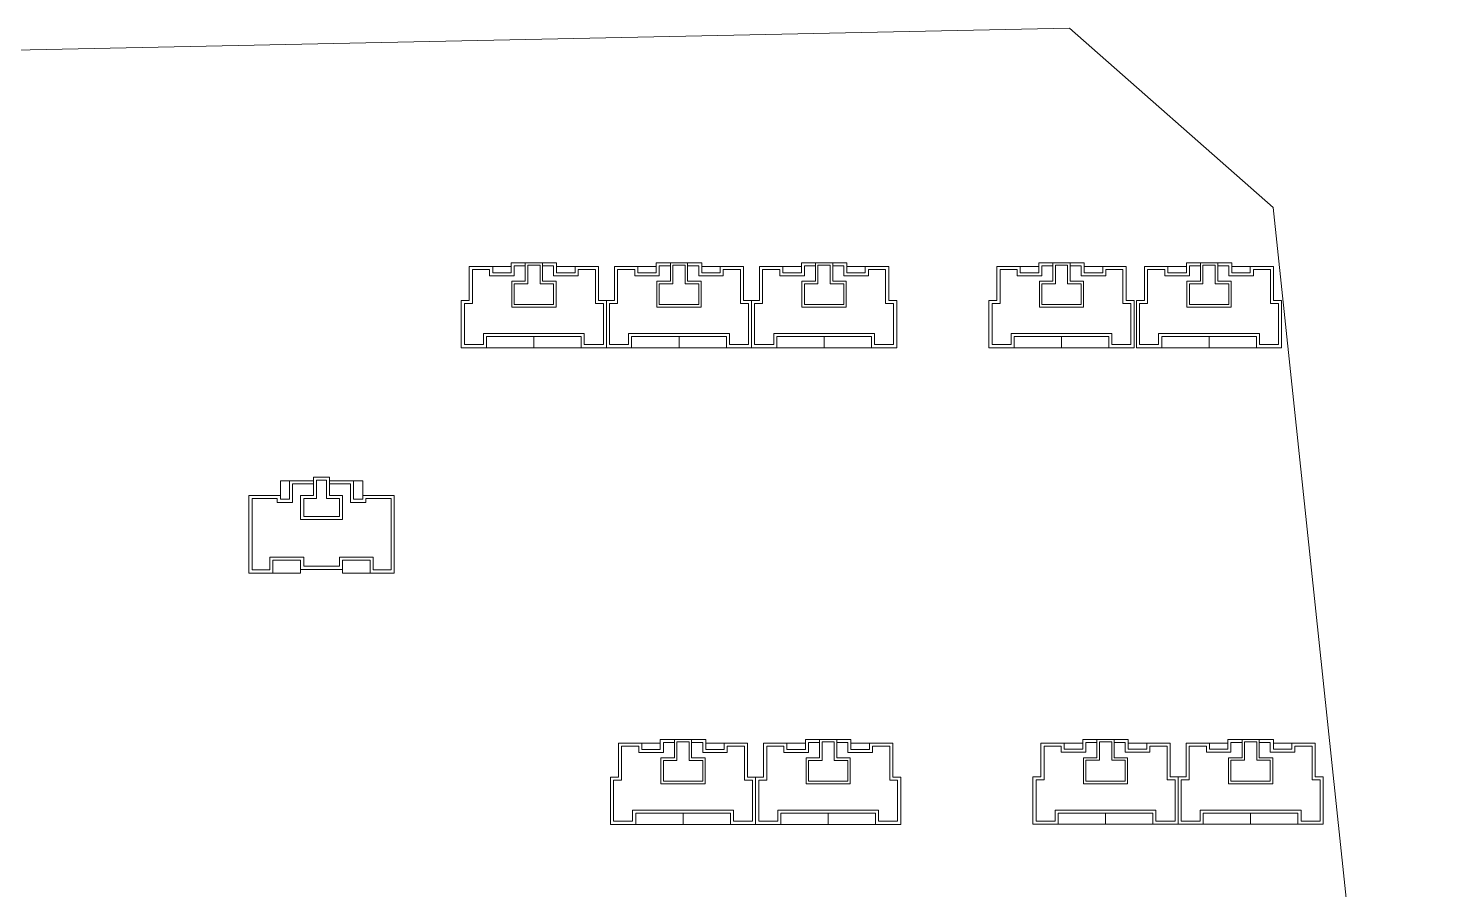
# Model space of a CAD drawing. Extents: x 741202 to 867202, y 603120 to 647617.
# Drawn here: x 747689 to 750428, y 607891 to 609572 of the extents above; entities that cross this region are included whole.
import ezdxf

# ---------------------------------------------------------------- set-up
doc = ezdxf.new("R2010")
doc.units = 0
doc.header["$LTSCALE"] = 1000
doc.header["$MEASUREMENT"] = 0
doc.layers.add('140', color=2, linetype='CONTINUOUS', lineweight=5)

msp = doc.modelspace()

# ---------------------------------------------------------------- linework, layer by layer
at = {"layer": '140', "color": 7}
for p, q in [((749720.9, 609572.4), (744695.3, 609466.9)), ((750118.1, 609222.6), (749720.9, 609572.4)), ((750428.1, 606297.3), (750118.1, 609222.6)), ((748631.3, 609114.3), (748720.1, 609114.3)), ((748631.3, 609095.1), (748631.3, 609114.3)), ((748658.9, 609114.3), (748658.9, 609078.3)), ((748692.5, 609078.3), (748692.5, 609114.3)), ((748720.1, 609114.3), (748720.1, 609095.1)), ((748914.5, 609114.3), (749003.3, 609114.3)), ((748914.5, 609095.1), (748914.5, 609114.3)), ((748942.1, 609114.3), (748942.1, 609078.3)), ((748975.7, 609078.3), (748975.7, 609114.3)), ((749003.3, 609114.3), (749003.3, 609095.1)), ((749197.7, 609114.3), (749286.5, 609114.3)), ((749197.7, 609095.1), (749197.7, 609114.3)), ((749225.3, 609114.3), (749225.3, 609078.3)), ((749258.9, 609078.3), (749258.9, 609114.3)), ((749286.5, 609114.3), (749286.5, 609095.1)), ((749660.9, 609114.3), (749749.7, 609114.3)), ((749660.9, 609095.1), (749660.9, 609114.3)), ((749688.5, 609114.3), (749688.5, 609078.3)), ((749722.1, 609078.3), (749722.1, 609114.3)), ((749749.7, 609114.3), (749749.7, 609095.1)), ((749948.9, 609114.3), (750037.7, 609114.3)), ((749948.9, 609095.1), (749948.9, 609114.3)), ((749976.5, 609114.3), (749976.5, 609078.3)), ((750010.1, 609078.3), (750010.1, 609114.3)), ((750037.7, 609114.3), (750037.7, 609095.1)), ((748549.7, 609107.1), (748595.3, 609107.1)), ((748549.7, 609041.1), (748549.7, 609107.1)), ((748555.7, 609101.1), (748589.3, 609101.1)), ((748555.7, 609035.1), (748555.7, 609101.1)), ((748589.3, 609101.1), (748589.3, 609089.1)), ((748589.3, 609089.1), (748637.3, 609089.1)), ((748592.9, 609107.1), (748595.3, 609107.1)), ((748595.3, 609107.1), (748631.3, 609107.1)), ((748595.3, 609107.1), (748595.3, 609095.1)), ((748595.3, 609095.1), (748631.3, 609095.1)), ((748637.3, 609108.3), (748658.9, 609108.3)), ((748637.3, 609089.1), (748637.3, 609108.3)), ((748687.7, 609109.5), (748663.7, 609109.5)), ((748663.7, 609109.5), (748663.7, 609073.5)), ((748687.7, 609073.5), (748687.7, 609109.5)), ((748692.5, 609108.3), (748714.1, 609108.3)), ((748714.1, 609108.3), (748714.1, 609089.1)), ((748714.1, 609089.1), (748762.1, 609089.1)), ((748756.1, 609107.1), (748720.1, 609107.1)), ((748720.1, 609095.1), (748756.1, 609095.1)), ((748756.1, 609107.1), (748801.7, 609107.1)), ((748756.1, 609095.1), (748756.1, 609107.1)), ((748762.1, 609101.1), (748795.7, 609101.1)), ((748762.1, 609089.1), (748762.1, 609101.1)), ((748795.7, 609101.1), (748795.7, 609035.1)), ((748801.7, 609107.1), (748801.7, 609041.1)), ((748832.9, 609107.1), (748878.5, 609107.1)), ((748832.9, 609041.1), (748832.9, 609107.1)), ((748838.9, 609101.1), (748872.5, 609101.1)), ((748838.9, 609035.1), (748838.9, 609101.1)), ((748872.5, 609101.1), (748872.5, 609089.1)), ((748872.5, 609089.1), (748920.5, 609089.1)), ((748876.1, 609107.1), (748878.5, 609107.1)), ((748878.5, 609107.1), (748914.5, 609107.1)), ((748878.5, 609107.1), (748878.5, 609095.1)), ((748878.5, 609095.1), (748914.5, 609095.1)), ((748920.5, 609108.3), (748942.1, 609108.3)), ((748920.5, 609089.1), (748920.5, 609108.3)), ((748970.9, 609109.5), (748946.9, 609109.5)), ((748946.9, 609109.5), (748946.9, 609073.5)), ((748970.9, 609073.5), (748970.9, 609109.5)), ((748975.7, 609108.3), (748997.3, 609108.3)), ((748997.3, 609108.3), (748997.3, 609089.1)), ((748997.3, 609089.1), (749045.3, 609089.1)), ((749039.3, 609107.1), (749003.3, 609107.1)), ((749003.3, 609095.1), (749039.3, 609095.1)), ((749039.3, 609107.1), (749084.9, 609107.1)), ((749039.3, 609095.1), (749039.3, 609107.1)), ((749045.3, 609101.1), (749078.9, 609101.1)), ((749045.3, 609089.1), (749045.3, 609101.1)), ((749078.9, 609101.1), (749078.9, 609035.1)), ((749084.9, 609107.1), (749084.9, 609041.1)), ((749116.1, 609107.1), (749161.7, 609107.1)), ((749116.1, 609041.1), (749116.1, 609107.1)), ((749122.1, 609101.1), (749155.7, 609101.1)), ((749122.1, 609035.1), (749122.1, 609101.1)), ((749155.7, 609101.1), (749155.7, 609089.1)), ((749155.7, 609089.1), (749203.7, 609089.1)), ((749159.3, 609107.1), (749161.7, 609107.1)), ((749161.7, 609107.1), (749197.7, 609107.1)), ((749161.7, 609107.1), (749161.7, 609095.1)), ((749161.7, 609095.1), (749197.7, 609095.1)), ((749203.7, 609108.3), (749225.3, 609108.3)), ((749203.7, 609089.1), (749203.7, 609108.3)), ((749254.1, 609109.5), (749230.1, 609109.5)), ((749230.1, 609109.5), (749230.1, 609073.5)), ((749254.1, 609073.5), (749254.1, 609109.5)), ((749258.9, 609108.3), (749280.5, 609108.3)), ((749280.5, 609108.3), (749280.5, 609089.1)), ((749280.5, 609089.1), (749328.5, 609089.1)), ((749322.5, 609107.1), (749286.5, 609107.1)), ((749286.5, 609095.1), (749322.5, 609095.1)), ((749322.5, 609107.1), (749368.1, 609107.1)), ((749322.5, 609095.1), (749322.5, 609107.1)), ((749328.5, 609101.1), (749362.1, 609101.1)), ((749328.5, 609089.1), (749328.5, 609101.1)), ((749362.1, 609101.1), (749362.1, 609035.1)), ((749368.1, 609107.1), (749368.1, 609041.1)), ((749579.3, 609107.1), (749624.9, 609107.1)), ((749579.3, 609041.1), (749579.3, 609107.1)), ((749585.3, 609101.1), (749618.9, 609101.1)), ((749585.3, 609035.1), (749585.3, 609101.1)), ((749618.9, 609101.1), (749618.9, 609089.1)), ((749618.9, 609089.1), (749666.9, 609089.1)), ((749622.5, 609107.1), (749624.9, 609107.1)), ((749624.9, 609107.1), (749660.9, 609107.1)), ((749624.9, 609107.1), (749624.9, 609095.1)), ((749624.9, 609095.1), (749660.9, 609095.1)), ((749666.9, 609108.3), (749688.5, 609108.3)), ((749666.9, 609089.1), (749666.9, 609108.3)), ((749717.3, 609109.5), (749693.3, 609109.5)), ((749693.3, 609109.5), (749693.3, 609073.5)), ((749717.3, 609073.5), (749717.3, 609109.5)), ((749722.1, 609108.3), (749743.7, 609108.3)), ((749743.7, 609108.3), (749743.7, 609089.1)), ((749743.7, 609089.1), (749791.7, 609089.1)), ((749785.7, 609107.1), (749749.7, 609107.1)), ((749749.7, 609095.1), (749785.7, 609095.1)), ((749785.7, 609107.1), (749831.3, 609107.1)), ((749785.7, 609095.1), (749785.7, 609107.1)), ((749791.7, 609101.1), (749825.3, 609101.1)), ((749791.7, 609089.1), (749791.7, 609101.1)), ((749825.3, 609101.1), (749825.3, 609035.1)), ((749831.3, 609107.1), (749831.3, 609041.1)), ((749867.3, 609107.1), (749912.9, 609107.1)), ((749867.3, 609041.1), (749867.3, 609107.1)), ((749873.3, 609101.1), (749906.9, 609101.1)), ((749873.3, 609035.1), (749873.3, 609101.1)), ((749906.9, 609101.1), (749906.9, 609089.1)), ((749906.9, 609089.1), (749954.9, 609089.1)), ((749910.5, 609107.1), (749912.9, 609107.1)), ((749912.9, 609107.1), (749948.9, 609107.1)), ((749912.9, 609107.1), (749912.9, 609095.1)), ((749912.9, 609095.1), (749948.9, 609095.1)), ((749954.9, 609108.3), (749976.5, 609108.3)), ((749954.9, 609089.1), (749954.9, 609108.3)), ((750005.3, 609109.5), (749981.3, 609109.5)), ((749981.3, 609109.5), (749981.3, 609073.5)), ((750005.3, 609073.5), (750005.3, 609109.5)), ((750010.1, 609108.3), (750031.7, 609108.3)), ((750031.7, 609108.3), (750031.7, 609089.1)), ((750031.7, 609089.1), (750079.7, 609089.1)), ((750073.7, 609107.1), (750037.7, 609107.1)), ((750037.7, 609095.1), (750073.7, 609095.1)), ((750073.7, 609107.1), (750119.3, 609107.1)), ((750073.7, 609095.1), (750073.7, 609107.1)), ((750079.7, 609101.1), (750113.3, 609101.1)), ((750079.7, 609089.1), (750079.7, 609101.1)), ((750113.3, 609101.1), (750113.3, 609035.1)), ((750119.3, 609107.1), (750119.3, 609041.1)), ((748632.5, 609078.3), (748632.5, 609027.9)), ((748658.9, 609078.3), (748632.5, 609078.3)), ((748637.3, 609073.5), (748637.3, 609032.7)), ((748663.7, 609073.5), (748637.3, 609073.5)), ((748714.1, 609073.5), (748687.7, 609073.5)), ((748718.9, 609078.3), (748692.5, 609078.3)), ((748714.1, 609032.7), (748714.1, 609073.5)), ((748718.9, 609027.9), (748718.9, 609078.3)), ((748915.7, 609078.3), (748915.7, 609027.9)), ((748942.1, 609078.3), (748915.7, 609078.3)), ((748920.5, 609073.5), (748920.5, 609032.7)), ((748946.9, 609073.5), (748920.5, 609073.5)), ((748997.3, 609073.5), (748970.9, 609073.5)), ((749002.1, 609078.3), (748975.7, 609078.3)), ((748997.3, 609032.7), (748997.3, 609073.5)), ((749002.1, 609027.9), (749002.1, 609078.3)), ((749198.9, 609078.3), (749198.9, 609027.9)), ((749225.3, 609078.3), (749198.9, 609078.3)), ((749203.7, 609073.5), (749203.7, 609032.7)), ((749230.1, 609073.5), (749203.7, 609073.5)), ((749280.5, 609073.5), (749254.1, 609073.5)), ((749285.3, 609078.3), (749258.9, 609078.3)), ((749280.5, 609032.7), (749280.5, 609073.5)), ((749285.3, 609027.9), (749285.3, 609078.3)), ((749662.1, 609078.3), (749662.1, 609027.9)), ((749688.5, 609078.3), (749662.1, 609078.3)), ((749666.9, 609073.5), (749666.9, 609032.7)), ((749693.3, 609073.5), (749666.9, 609073.5)), ((749743.7, 609073.5), (749717.3, 609073.5)), ((749748.5, 609078.3), (749722.1, 609078.3)), ((749743.7, 609032.7), (749743.7, 609073.5)), ((749748.5, 609027.9), (749748.5, 609078.3)), ((749950.1, 609078.3), (749950.1, 609027.9)), ((749976.5, 609078.3), (749950.1, 609078.3)), ((749954.9, 609073.5), (749954.9, 609032.7)), ((749981.3, 609073.5), (749954.9, 609073.5)), ((750031.7, 609073.5), (750005.3, 609073.5)), ((750036.5, 609078.3), (750010.1, 609078.3)), ((750031.7, 609032.7), (750031.7, 609073.5)), ((750036.5, 609027.9), (750036.5, 609078.3)), ((748534.1, 609041.1), (748549.7, 609041.1)), ((748534.1, 608948.7), (748534.1, 609041.1)), ((748540.1, 609035.1), (748555.7, 609035.1)), ((748540.1, 608954.7), (748540.1, 609035.1)), ((748637.3, 609032.7), (748714.1, 609032.7)), ((748795.7, 609035.1), (748811.3, 609035.1)), ((748801.7, 609041.1), (748817.3, 609041.1)), ((748811.3, 609035.1), (748811.3, 608954.7)), ((748817.3, 609041.1), (748817.3, 608948.7)), ((748817.3, 609041.1), (748832.9, 609041.1)), ((748817.3, 608948.7), (748817.3, 609041.1)), ((748823.3, 609035.1), (748838.9, 609035.1)), ((748823.3, 608954.7), (748823.3, 609035.1)), ((748920.5, 609032.7), (748997.3, 609032.7)), ((749078.9, 609035.1), (749094.5, 609035.1)), ((749084.9, 609041.1), (749100.5, 609041.1)), ((749094.5, 609035.1), (749094.5, 608954.7)), ((749100.5, 609041.1), (749100.5, 608948.7)), ((749100.5, 609041.1), (749116.1, 609041.1)), ((749100.5, 608948.7), (749100.5, 609041.1)), ((749106.5, 609035.1), (749122.1, 609035.1)), ((749106.5, 608954.7), (749106.5, 609035.1)), ((749203.7, 609032.7), (749280.5, 609032.7)), ((749362.1, 609035.1), (749377.7, 609035.1)), ((749368.1, 609041.1), (749383.7, 609041.1)), ((749377.7, 609035.1), (749377.7, 608954.7)), ((749383.7, 609041.1), (749383.7, 608948.7)), ((749563.7, 609041.1), (749579.3, 609041.1)), ((749563.7, 608948.7), (749563.7, 609041.1)), ((749569.7, 609035.1), (749585.3, 609035.1)), ((749569.7, 608954.7), (749569.7, 609035.1)), ((749666.9, 609032.7), (749743.7, 609032.7)), ((749825.3, 609035.1), (749840.9, 609035.1)), ((749831.3, 609041.1), (749846.9, 609041.1)), ((749840.9, 609035.1), (749840.9, 608954.7)), ((749846.9, 609041.1), (749846.9, 608948.7)), ((749851.7, 609041.1), (749867.3, 609041.1)), ((749851.7, 608948.7), (749851.7, 609041.1)), ((749857.7, 609035.1), (749873.3, 609035.1)), ((749857.7, 608954.7), (749857.7, 609035.1)), ((749954.9, 609032.7), (750031.7, 609032.7)), ((750113.3, 609035.1), (750128.9, 609035.1)), ((750119.3, 609041.1), (750134.9, 609041.1)), ((750128.9, 609035.1), (750128.9, 608954.7)), ((750134.9, 609041.1), (750134.9, 608948.7)), ((748632.5, 609029.1), (748632.5, 609027.9)), ((748632.5, 609027.9), (748718.9, 609027.9)), ((748717.7, 609027.9), (748718.9, 609027.9)), ((748915.7, 609029.1), (748915.7, 609027.9)), ((748915.7, 609027.9), (749002.1, 609027.9)), ((749000.9, 609027.9), (749002.1, 609027.9)), ((749198.9, 609029.1), (749198.9, 609027.9)), ((749198.9, 609027.9), (749285.3, 609027.9)), ((749284.1, 609027.9), (749285.3, 609027.9)), ((749662.1, 609029.1), (749662.1, 609027.9)), ((749662.1, 609027.9), (749748.5, 609027.9)), ((749747.3, 609027.9), (749748.5, 609027.9)), ((749950.1, 609029.1), (749950.1, 609027.9)), ((749950.1, 609027.9), (750036.5, 609027.9)), ((750035.3, 609027.9), (750036.5, 609027.9)), ((748577.3, 608976.3), (748577.3, 608954.7)), ((748675.7, 608976.3), (748577.3, 608976.3)), ((748774.1, 608976.3), (748675.7, 608976.3)), ((748774.1, 608954.7), (748774.1, 608976.3)), ((748860.5, 608976.3), (748860.5, 608954.7)), ((748958.9, 608976.3), (748860.5, 608976.3)), ((749057.3, 608976.3), (748958.9, 608976.3)), ((749057.3, 608954.7), (749057.3, 608976.3)), ((749143.7, 608976.3), (749143.7, 608954.7)), ((749242.1, 608976.3), (749143.7, 608976.3)), ((749340.5, 608976.3), (749242.1, 608976.3)), ((749340.5, 608954.7), (749340.5, 608976.3)), ((749606.9, 608976.3), (749606.9, 608954.7)), ((749705.3, 608976.3), (749606.9, 608976.3)), ((749803.7, 608976.3), (749705.3, 608976.3)), ((749803.7, 608954.7), (749803.7, 608976.3)), ((749894.9, 608976.3), (749894.9, 608954.7)), ((749993.3, 608976.3), (749894.9, 608976.3)), ((750091.7, 608976.3), (749993.3, 608976.3)), ((750091.7, 608954.7), (750091.7, 608976.3)), ((748583.3, 608948.7), (748534.1, 608948.7)), ((748577.3, 608954.7), (748540.1, 608954.7)), ((748583.3, 608970.3), (748583.3, 608948.7)), ((748675.7, 608970.3), (748583.3, 608970.3)), ((748675.7, 608948.7), (748583.3, 608948.7)), ((748768.1, 608970.3), (748675.7, 608970.3)), ((748675.7, 608970.3), (748675.7, 608948.7)), ((748675.7, 608948.7), (748768.1, 608948.7)), ((748768.1, 608948.7), (748768.1, 608970.3)), ((748817.3, 608948.7), (748768.1, 608948.7)), ((748811.3, 608954.7), (748774.1, 608954.7)), ((748866.5, 608948.7), (748817.3, 608948.7)), ((748860.5, 608954.7), (748823.3, 608954.7)), ((748866.5, 608970.3), (748866.5, 608948.7)), ((748958.9, 608970.3), (748866.5, 608970.3)), ((748958.9, 608948.7), (748866.5, 608948.7)), ((749051.3, 608970.3), (748958.9, 608970.3)), ((748958.9, 608970.3), (748958.9, 608948.7)), ((748958.9, 608948.7), (749051.3, 608948.7)), ((749051.3, 608948.7), (749051.3, 608970.3)), ((749100.5, 608948.7), (749051.3, 608948.7)), ((749094.5, 608954.7), (749057.3, 608954.7)), ((749149.7, 608948.7), (749100.5, 608948.7)), ((749143.7, 608954.7), (749106.5, 608954.7)), ((749149.7, 608970.3), (749149.7, 608948.7)), ((749242.1, 608970.3), (749149.7, 608970.3)), ((749242.1, 608948.7), (749149.7, 608948.7)), ((749334.5, 608970.3), (749242.1, 608970.3)), ((749242.1, 608970.3), (749242.1, 608948.7)), ((749242.1, 608948.7), (749334.5, 608948.7)), ((749334.5, 608948.7), (749334.5, 608970.3)), ((749383.7, 608948.7), (749334.5, 608948.7)), ((749377.7, 608954.7), (749340.5, 608954.7)), ((749612.9, 608948.7), (749563.7, 608948.7)), ((749606.9, 608954.7), (749569.7, 608954.7)), ((749612.9, 608970.3), (749612.9, 608948.7)), ((749705.3, 608970.3), (749612.9, 608970.3)), ((749705.3, 608948.7), (749612.9, 608948.7)), ((749797.7, 608970.3), (749705.3, 608970.3)), ((749705.3, 608970.3), (749705.3, 608948.7)), ((749705.3, 608948.7), (749797.7, 608948.7)), ((749797.7, 608948.7), (749797.7, 608970.3)), ((749846.9, 608948.7), (749797.7, 608948.7)), ((749840.9, 608954.7), (749803.7, 608954.7)), ((749900.9, 608948.7), (749851.7, 608948.7)), ((749894.9, 608954.7), (749857.7, 608954.7)), ((749900.9, 608970.3), (749900.9, 608948.7)), ((749993.3, 608970.3), (749900.9, 608970.3)), ((749993.3, 608948.7), (749900.9, 608948.7)), ((750085.7, 608970.3), (749993.3, 608970.3)), ((749993.3, 608970.3), (749993.3, 608948.7)), ((749993.3, 608948.7), (750085.7, 608948.7)), ((750085.7, 608948.7), (750085.7, 608970.3)), ((750134.9, 608948.7), (750085.7, 608948.7)), ((750128.9, 608954.7), (750091.7, 608954.7)), ((748181, 608688.9), (748199, 608688.9)), ((748181, 608660.1), (748181, 608688.9)), ((748199, 608688.9), (748199, 608652.9)), ((748245.8, 608688.9), (748199, 608688.9)), ((748205, 608682.9), (748205, 608646.9)), ((748245.8, 608682.9), (748205, 608682.9)), ((748245.8, 608696.1), (748245.8, 608688.9)), ((748277, 608696.1), (748245.8, 608696.1)), ((748245.8, 608688.9), (748245.8, 608660.1)), ((748251.8, 608690.1), (748251.8, 608688.9)), ((748271, 608690.1), (748251.8, 608690.1)), ((748251.8, 608688.9), (748251.8, 608654.1)), ((748271, 608654.1), (748271, 608690.1)), ((748277, 608688.9), (748277, 608696.1)), ((748277, 608660.1), (748277, 608696.1)), ((748323.8, 608688.9), (748277, 608688.9)), ((748317.8, 608682.9), (748277, 608682.9)), ((748317.8, 608646.9), (748317.8, 608682.9)), ((748341.8, 608688.9), (748323.8, 608688.9)), ((748323.8, 608652.9), (748323.8, 608688.9)), ((748341.8, 608660.1), (748341.8, 608688.9)), ((748119.8, 608660.1), (748119.8, 608508.9)), ((748159.4, 608660.1), (748119.8, 608660.1)), ((748125.8, 608654.1), (748125.8, 608514.9)), ((748159.4, 608654.1), (748125.8, 608654.1)), ((748181, 608660.1), (748159.4, 608660.1)), ((748175, 608654.1), (748159.4, 608654.1)), ((748175, 608646.9), (748175, 608654.1)), ((748181, 608652.9), (748181, 608660.1)), ((748199, 608652.9), (748181, 608652.9)), ((748220.6, 608660.1), (748220.6, 608613.3)), ((748245.8, 608660.1), (748220.6, 608660.1)), ((748226.6, 608654.1), (748226.6, 608619.3)), ((748251.8, 608654.1), (748226.6, 608654.1)), ((748296.2, 608654.1), (748271, 608654.1)), ((748302.2, 608660.1), (748277, 608660.1)), ((748296.2, 608619.3), (748296.2, 608654.1)), ((748302.2, 608613.3), (748302.2, 608660.1)), ((748341.8, 608652.9), (748323.8, 608652.9)), ((748341.8, 608660.1), (748341.8, 608652.9)), ((748363.4, 608660.1), (748341.8, 608660.1)), ((748347.8, 608654.1), (748347.8, 608646.9)), ((748363.4, 608654.1), (748347.8, 608654.1)), ((748403, 608660.1), (748363.4, 608660.1)), ((748397, 608654.1), (748363.4, 608654.1)), ((748397, 608514.9), (748397, 608654.1)), ((748403, 608508.9), (748403, 608660.1)), ((748205, 608646.9), (748175, 608646.9)), ((748347.8, 608646.9), (748317.8, 608646.9)), ((748220.6, 608613.3), (748302.2, 608613.3)), ((748226.6, 608619.3), (748296.2, 608619.3)), ((748160.6, 608540.1), (748226.6, 608540.1)), ((748160.6, 608514.9), (748160.6, 608540.1)), ((748226.6, 608540.1), (748226.6, 608522.1)), ((748296.2, 608540.1), (748362.2, 608540.1)), ((748296.2, 608522.1), (748296.2, 608540.1)), ((748362.2, 608540.1), (748362.2, 608514.9)), ((748125.8, 608514.9), (748160.6, 608514.9)), ((748166.6, 608534.1), (748220.6, 608534.1)), ((748166.6, 608508.9), (748166.6, 608534.1)), ((748220.6, 608534.1), (748220.6, 608516.1)), ((748220.6, 608508.9), (748220.6, 608516.1)), ((748220.6, 608516.1), (748261.4, 608516.1)), ((748226.6, 608522.1), (748261.4, 608522.1)), ((748261.4, 608522.1), (748296.2, 608522.1)), ((748261.4, 608516.1), (748302.2, 608516.1)), ((748302.2, 608534.1), (748356.2, 608534.1)), ((748302.2, 608516.1), (748302.2, 608534.1)), ((748302.2, 608508.9), (748302.2, 608516.1)), ((748356.2, 608534.1), (748356.2, 608508.9)), ((748362.2, 608514.9), (748397, 608514.9)), ((748119.8, 608508.9), (748166.6, 608508.9)), ((748166.6, 608508.9), (748220.6, 608508.9)), ((748356.2, 608508.9), (748302.2, 608508.9)), ((748356.2, 608508.9), (748403, 608508.9)), ((748922.4, 608184.1), (749011.2, 608184.1)), ((748922.4, 608164.9), (748922.4, 608184.1)), ((748950, 608184.1), (748950, 608148.1)), ((748983.6, 608148.1), (748983.6, 608184.1)), ((749011.2, 608184.1), (749011.2, 608164.9)), ((749205.6, 608184.1), (749294.4, 608184.1)), ((749205.6, 608164.9), (749205.6, 608184.1)), ((749233.2, 608184.1), (749233.2, 608148.1)), ((749266.8, 608148.1), (749266.8, 608184.1)), ((749294.4, 608184.1), (749294.4, 608164.9)), ((749746.8, 608184.3), (749835.6, 608184.3)), ((749746.8, 608165.1), (749746.8, 608184.3)), ((749774.4, 608184.3), (749774.4, 608148.3)), ((749808, 608148.3), (749808, 608184.3)), ((749835.6, 608184.3), (749835.6, 608165.1)), ((750030, 608184.3), (750118.8, 608184.3)), ((750030, 608165.1), (750030, 608184.3)), ((750057.6, 608184.3), (750057.6, 608148.3)), ((750091.2, 608148.3), (750091.2, 608184.3)), ((750118.8, 608184.3), (750118.8, 608165.1)), ((748840.8, 608176.9), (748886.4, 608176.9)), ((748840.8, 608110.9), (748840.8, 608176.9)), ((748846.8, 608170.9), (748880.4, 608170.9)), ((748846.8, 608104.9), (748846.8, 608170.9)), ((748880.4, 608170.9), (748880.4, 608158.9)), ((748880.4, 608158.9), (748928.4, 608158.9)), ((748884, 608176.9), (748886.4, 608176.9)), ((748886.4, 608176.9), (748922.4, 608176.9)), ((748886.4, 608176.9), (748886.4, 608164.9)), ((748886.4, 608164.9), (748922.4, 608164.9)), ((748928.4, 608178.1), (748950, 608178.1)), ((748928.4, 608158.9), (748928.4, 608178.1)), ((748978.8, 608179.3), (748954.8, 608179.3)), ((748954.8, 608179.3), (748954.8, 608143.3)), ((748978.8, 608143.3), (748978.8, 608179.3)), ((748983.6, 608178.1), (749005.2, 608178.1)), ((749005.2, 608178.1), (749005.2, 608158.9)), ((749005.2, 608158.9), (749053.2, 608158.9)), ((749047.2, 608176.9), (749011.2, 608176.9)), ((749011.2, 608164.9), (749047.2, 608164.9)), ((749047.2, 608176.9), (749092.8, 608176.9)), ((749047.2, 608164.9), (749047.2, 608176.9)), ((749053.2, 608170.9), (749086.8, 608170.9)), ((749053.2, 608158.9), (749053.2, 608170.9)), ((749086.8, 608170.9), (749086.8, 608104.9)), ((749092.8, 608176.9), (749092.8, 608110.9)), ((749124, 608176.9), (749169.6, 608176.9)), ((749124, 608110.9), (749124, 608176.9)), ((749130, 608170.9), (749163.6, 608170.9)), ((749130, 608104.9), (749130, 608170.9)), ((749163.6, 608170.9), (749163.6, 608158.9)), ((749163.6, 608158.9), (749211.6, 608158.9)), ((749167.2, 608176.9), (749169.6, 608176.9)), ((749169.6, 608176.9), (749205.6, 608176.9)), ((749169.6, 608176.9), (749169.6, 608164.9)), ((749169.6, 608164.9), (749205.6, 608164.9)), ((749211.6, 608178.1), (749233.2, 608178.1)), ((749211.6, 608158.9), (749211.6, 608178.1)), ((749262, 608179.3), (749238, 608179.3)), ((749238, 608179.3), (749238, 608143.3)), ((749262, 608143.3), (749262, 608179.3)), ((749266.8, 608178.1), (749288.4, 608178.1)), ((749288.4, 608178.1), (749288.4, 608158.9)), ((749288.4, 608158.9), (749336.4, 608158.9)), ((749330.4, 608176.9), (749294.4, 608176.9)), ((749294.4, 608164.9), (749330.4, 608164.9)), ((749330.4, 608176.9), (749376, 608176.9)), ((749330.4, 608164.9), (749330.4, 608176.9)), ((749336.4, 608170.9), (749370, 608170.9)), ((749336.4, 608158.9), (749336.4, 608170.9)), ((749370, 608170.9), (749370, 608104.9)), ((749376, 608176.9), (749376, 608110.9)), ((749665.2, 608177.1), (749710.8, 608177.1)), ((749665.2, 608111.1), (749665.2, 608177.1)), ((749671.2, 608171.1), (749704.8, 608171.1)), ((749671.2, 608105.1), (749671.2, 608171.1)), ((749704.8, 608171.1), (749704.8, 608159.1)), ((749704.8, 608159.1), (749752.8, 608159.1)), ((749708.4, 608177.1), (749710.8, 608177.1)), ((749710.8, 608177.1), (749746.8, 608177.1)), ((749710.8, 608177.1), (749710.8, 608165.1)), ((749710.8, 608165.1), (749746.8, 608165.1)), ((749752.8, 608178.3), (749774.4, 608178.3)), ((749752.8, 608159.1), (749752.8, 608178.3)), ((749803.2, 608179.5), (749779.2, 608179.5)), ((749779.2, 608179.5), (749779.2, 608143.5)), ((749803.2, 608143.5), (749803.2, 608179.5)), ((749808, 608178.3), (749829.6, 608178.3)), ((749829.6, 608178.3), (749829.6, 608159.1)), ((749829.6, 608159.1), (749877.6, 608159.1)), ((749871.6, 608177.1), (749835.6, 608177.1)), ((749835.6, 608165.1), (749871.6, 608165.1)), ((749871.6, 608177.1), (749917.2, 608177.1)), ((749871.6, 608165.1), (749871.6, 608177.1)), ((749877.6, 608171.1), (749911.2, 608171.1)), ((749877.6, 608159.1), (749877.6, 608171.1)), ((749911.2, 608171.1), (749911.2, 608105.1)), ((749917.2, 608177.1), (749917.2, 608111.1)), ((749948.4, 608177.1), (749994, 608177.1)), ((749948.4, 608111.1), (749948.4, 608177.1)), ((749954.4, 608171.1), (749988, 608171.1)), ((749954.4, 608105.1), (749954.4, 608171.1)), ((749988, 608171.1), (749988, 608159.1)), ((749988, 608159.1), (750036, 608159.1)), ((749991.6, 608177.1), (749994, 608177.1)), ((749994, 608177.1), (750030, 608177.1)), ((749994, 608177.1), (749994, 608165.1)), ((749994, 608165.1), (750030, 608165.1)), ((750036, 608178.3), (750057.6, 608178.3)), ((750036, 608159.1), (750036, 608178.3)), ((750086.4, 608179.5), (750062.4, 608179.5)), ((750062.4, 608179.5), (750062.4, 608143.5)), ((750086.4, 608143.5), (750086.4, 608179.5)), ((750091.2, 608178.3), (750112.8, 608178.3)), ((750112.8, 608178.3), (750112.8, 608159.1)), ((750112.8, 608159.1), (750160.8, 608159.1)), ((750154.8, 608177.1), (750118.8, 608177.1)), ((750118.8, 608165.1), (750154.8, 608165.1)), ((750154.8, 608177.1), (750200.4, 608177.1)), ((750154.8, 608165.1), (750154.8, 608177.1)), ((750160.8, 608171.1), (750194.4, 608171.1)), ((750160.8, 608159.1), (750160.8, 608171.1)), ((750194.4, 608171.1), (750194.4, 608105.1)), ((750200.4, 608177.1), (750200.4, 608111.1)), ((748923.6, 608148.1), (748923.6, 608097.7)), ((748950, 608148.1), (748923.6, 608148.1)), ((748928.4, 608143.3), (748928.4, 608102.5)), ((748954.8, 608143.3), (748928.4, 608143.3)), ((749005.2, 608143.3), (748978.8, 608143.3)), ((749010, 608148.1), (748983.6, 608148.1)), ((749005.2, 608102.5), (749005.2, 608143.3)), ((749010, 608097.7), (749010, 608148.1)), ((749206.8, 608148.1), (749206.8, 608097.7)), ((749233.2, 608148.1), (749206.8, 608148.1)), ((749211.6, 608143.3), (749211.6, 608102.5)), ((749238, 608143.3), (749211.6, 608143.3)), ((749288.4, 608143.3), (749262, 608143.3)), ((749293.2, 608148.1), (749266.8, 608148.1)), ((749288.4, 608102.5), (749288.4, 608143.3)), ((749293.2, 608097.7), (749293.2, 608148.1)), ((749748, 608148.3), (749748, 608097.9)), ((749774.4, 608148.3), (749748, 608148.3)), ((749752.8, 608143.5), (749752.8, 608102.7)), ((749779.2, 608143.5), (749752.8, 608143.5)), ((749829.6, 608143.5), (749803.2, 608143.5)), ((749834.4, 608148.3), (749808, 608148.3)), ((749829.6, 608102.7), (749829.6, 608143.5)), ((749834.4, 608097.9), (749834.4, 608148.3)), ((750031.2, 608148.3), (750031.2, 608097.9)), ((750057.6, 608148.3), (750031.2, 608148.3)), ((750036, 608143.5), (750036, 608102.7)), ((750062.4, 608143.5), (750036, 608143.5)), ((750112.8, 608143.5), (750086.4, 608143.5)), ((750117.6, 608148.3), (750091.2, 608148.3)), ((750112.8, 608102.7), (750112.8, 608143.5)), ((750117.6, 608097.9), (750117.6, 608148.3)), ((748825.2, 608110.9), (748840.8, 608110.9)), ((748825.2, 608018.5), (748825.2, 608110.9)), ((748831.2, 608104.9), (748846.8, 608104.9)), ((748831.2, 608024.5), (748831.2, 608104.9)), ((748928.4, 608102.5), (749005.2, 608102.5)), ((749086.8, 608104.9), (749102.4, 608104.9)), ((749092.8, 608110.9), (749108.4, 608110.9)), ((749102.4, 608104.9), (749102.4, 608024.5)), ((749108.4, 608110.9), (749108.4, 608018.5)), ((749108.4, 608110.9), (749124, 608110.9)), ((749108.4, 608018.5), (749108.4, 608110.9)), ((749114.4, 608104.9), (749130, 608104.9)), ((749114.4, 608024.5), (749114.4, 608104.9)), ((749211.6, 608102.5), (749288.4, 608102.5)), ((749370, 608104.9), (749385.6, 608104.9)), ((749376, 608110.9), (749391.6, 608110.9)), ((749385.6, 608104.9), (749385.6, 608024.5)), ((749391.6, 608110.9), (749391.6, 608018.5)), ((749649.6, 608111.1), (749665.2, 608111.1)), ((749649.6, 608018.7), (749649.6, 608111.1)), ((749655.6, 608105.1), (749671.2, 608105.1)), ((749655.6, 608024.7), (749655.6, 608105.1)), ((749748, 608099.1), (749748, 608097.9)), ((749752.8, 608102.7), (749829.6, 608102.7)), ((749911.2, 608105.1), (749926.8, 608105.1)), ((749917.2, 608111.1), (749932.8, 608111.1)), ((749926.8, 608105.1), (749926.8, 608024.7)), ((749932.8, 608111.1), (749932.8, 608018.7)), ((749932.8, 608111.1), (749948.4, 608111.1)), ((749932.8, 608018.7), (749932.8, 608111.1)), ((749938.8, 608105.1), (749954.4, 608105.1)), ((749938.8, 608024.7), (749938.8, 608105.1)), ((750031.2, 608099.1), (750031.2, 608097.9)), ((750036, 608102.7), (750112.8, 608102.7)), ((750194.4, 608105.1), (750210, 608105.1)), ((750200.4, 608111.1), (750216, 608111.1)), ((750210, 608105.1), (750210, 608024.7)), ((750216, 608111.1), (750216, 608018.7)), ((748923.6, 608098.9), (748923.6, 608097.7)), ((748923.6, 608097.7), (749010, 608097.7)), ((749008.8, 608097.7), (749010, 608097.7)), ((749206.8, 608098.9), (749206.8, 608097.7)), ((749206.8, 608097.7), (749293.2, 608097.7)), ((749292, 608097.7), (749293.2, 608097.7)), ((749748, 608097.9), (749834.4, 608097.9)), ((749833.2, 608097.9), (749834.4, 608097.9)), ((750031.2, 608097.9), (750117.6, 608097.9)), ((750116.4, 608097.9), (750117.6, 608097.9)), ((748868.4, 608046.1), (748868.4, 608024.5)), ((748966.8, 608046.1), (748868.4, 608046.1)), ((749065.2, 608046.1), (748966.8, 608046.1)), ((749065.2, 608024.5), (749065.2, 608046.1)), ((749151.6, 608046.1), (749151.6, 608024.5)), ((749250, 608046.1), (749151.6, 608046.1)), ((749348.4, 608046.1), (749250, 608046.1)), ((749348.4, 608024.5), (749348.4, 608046.1)), ((749692.8, 608046.3), (749692.8, 608024.7)), ((749791.2, 608046.3), (749692.8, 608046.3)), ((749889.6, 608046.3), (749791.2, 608046.3)), ((749889.6, 608024.7), (749889.6, 608046.3)), ((749976, 608046.3), (749976, 608024.7)), ((750074.4, 608046.3), (749976, 608046.3)), ((750172.8, 608046.3), (750074.4, 608046.3)), ((750172.8, 608024.7), (750172.8, 608046.3)), ((748874.4, 608018.5), (748825.2, 608018.5)), ((748868.4, 608024.5), (748831.2, 608024.5)), ((748874.4, 608040.1), (748874.4, 608018.5)), ((748966.8, 608040.1), (748874.4, 608040.1)), ((748966.8, 608018.5), (748874.4, 608018.5)), ((749059.2, 608040.1), (748966.8, 608040.1)), ((748966.8, 608040.1), (748966.8, 608018.5)), ((748966.8, 608018.5), (749059.2, 608018.5)), ((749059.2, 608018.5), (749059.2, 608040.1)), ((749108.4, 608018.5), (749059.2, 608018.5)), ((749102.4, 608024.5), (749065.2, 608024.5)), ((749157.6, 608018.5), (749108.4, 608018.5)), ((749151.6, 608024.5), (749114.4, 608024.5)), ((749157.6, 608040.1), (749157.6, 608018.5)), ((749250, 608040.1), (749157.6, 608040.1)), ((749250, 608018.5), (749157.6, 608018.5)), ((749342.4, 608040.1), (749250, 608040.1)), ((749250, 608040.1), (749250, 608018.5)), ((749250, 608018.5), (749342.4, 608018.5)), ((749342.4, 608018.5), (749342.4, 608040.1)), ((749391.6, 608018.5), (749342.4, 608018.5)), ((749385.6, 608024.5), (749348.4, 608024.5)), ((749698.8, 608018.7), (749649.6, 608018.7)), ((749692.8, 608024.7), (749655.6, 608024.7)), ((749698.8, 608040.3), (749698.8, 608018.7)), ((749791.2, 608040.3), (749698.8, 608040.3)), ((749791.2, 608018.7), (749698.8, 608018.7)), ((749883.6, 608040.3), (749791.2, 608040.3)), ((749791.2, 608040.3), (749791.2, 608018.7)), ((749791.2, 608018.7), (749883.6, 608018.7)), ((749883.6, 608018.7), (749883.6, 608040.3)), ((749932.8, 608018.7), (749883.6, 608018.7)), ((749926.8, 608024.7), (749889.6, 608024.7)), ((749982, 608018.7), (749932.8, 608018.7)), ((749976, 608024.7), (749938.8, 608024.7)), ((749982, 608040.3), (749982, 608018.7)), ((750074.4, 608040.3), (749982, 608040.3)), ((750074.4, 608018.7), (749982, 608018.7)), ((750166.8, 608040.3), (750074.4, 608040.3)), ((750074.4, 608040.3), (750074.4, 608018.7)), ((750074.4, 608018.7), (750166.8, 608018.7)), ((750166.8, 608018.7), (750166.8, 608040.3)), ((750216, 608018.7), (750166.8, 608018.7)), ((750210, 608024.7), (750172.8, 608024.7))]:
    msp.add_line(p, q, dxfattribs=at)

doc.saveas('drawing.dxf')
